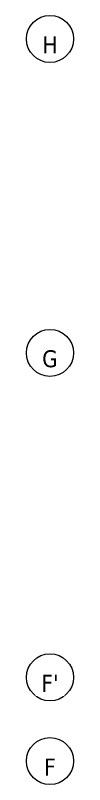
# Model space of a CAD drawing. Header units: millimetres. Extents: x 46644 to 147176, y -1287 to 53383.
# Drawn here: x 96616 to 97066, y 44312 to 51662 of the extents above; entities that cross this region are included whole.
import ezdxf

# ---------------------------------------------------------------- set-up
doc = ezdxf.new("R2010")
doc.units = ezdxf.units.MM
doc.layers.add('S-GRID-IDEN', color=1, linetype='Continuous', lineweight=9)
doc.styles.add('Tahoma_B', font='tahomabd.ttf', dxfattribs={"height": 162.5})

# ---------------------------------------------------------------- blocks, each defined once
blk = doc.blocks.new('Grid - M_Grid Head - Circle-353313-TKCS_SẢNH - BẬC CẤP 3 - MẶT BẰNG')
at = {"layer": 'S-GRID-IDEN'}
blk.add_circle((0, 0), 4.5, dxfattribs=at)

msp = doc.modelspace()

# ---------------------------------------------------------------- block references
at = {"layer": 'S-GRID-IDEN', "xscale": 49.99999999999998, "yscale": 49.99999999999998, "zscale": 49.99999999999998, "rotation": 89.99999999999982}
for p in [(96840.6, 51436.9), (96840.6, 48436.9), (96840.6, 45336.9), (96840.6, 44536.9)]:
    msp.add_blockref('Grid - M_Grid Head - Circle-353313-TKCS_SẢNH - BẬC CẤP 3 - MẶT BẰNG', p, dxfattribs=at)

# ---------------------------------------------------------------- next in the draw order: texts
at = {"layer": 'S-GRID-IDEN', "char_height": 162.5, "attachment_point": 5, "line_spacing_factor": 0.996129, "style": 'Tahoma_B', "bg_fill": 3, "box_fill_scale": 1.25, "bg_fill_color": 256, "bg_fill_true_color": 13158600, "bg_fill_transparency": 0}
for s, insert, width in [('\\pt634.99962,1269.99925,1905.0005,2540.00013,3174.99975,3809.99937,4445.00062,5080.00025,5714.99987,6349.9995,6985.00075,7620.00037,8255,8889.99962,9524.99925,10160.0005,10795.00013,11429.99975,12064.99938,12700.00063,13335.00025,13969.99988,14604.9995,15240.00075,15875.00038,16510,17144.99963,17779.99925,18415.0005,19050.00013,19684.99975,20319.99938;H', (96840.2, 51379.7), 172), ('\\pt634.99962,1269.99925,1905.0005,2540.00013,3174.99975,3809.99937,4445.00062,5080.00025,5714.99987,6349.9995,6985.00075,7620.00037,8255,8889.99962,9524.99925,10160.0005,10795.00013,11429.99975,12064.99938,12700.00063,13335.00025,13969.99988,14604.9995,15240.00075,15875.00038,16510,17144.99963,17779.99925,18415.0005,19050.00013,19684.99975,20319.99938;G', (96840.4, 48379.7), 168.5), ("\\pt634.99962,1269.99925,1905.0005,2540.00013,3174.99975,3809.99937,4445.00062,5080.00025,5714.99987,6349.9995,6985.00075,7620.00037,8255,8889.99962,9524.99925,10160.0005,10795.00013,11429.99975,12064.99938,12700.00063,13335.00025,13969.99988,14604.9995,15240.00075,15875.00038,16510,17144.99963,17779.99925,18415.0005,19050.00013,19684.99975,20319.99938;F'", (96840.2, 45279.7), 192), ('\\pt634.99962,1269.99925,1905.0005,2540.00013,3174.99975,3809.99937,4445.00062,5080.00025,5714.99987,6349.9995,6985.00075,7620.00037,8255,8889.99962,9524.99925,10160.0005,10795.00013,11429.99975,12064.99938,12700.00063,13335.00025,13969.99988,14604.9995,15240.00075,15875.00038,16510,17144.99963,17779.99925,18415.0005,19050.00013,19684.99975,20319.99938;F', (96840.2, 44479.7), 132.5)]:
    msp.add_mtext(s, dxfattribs=dict(at, insert=insert, width=width))

doc.saveas('drawing.dxf')
